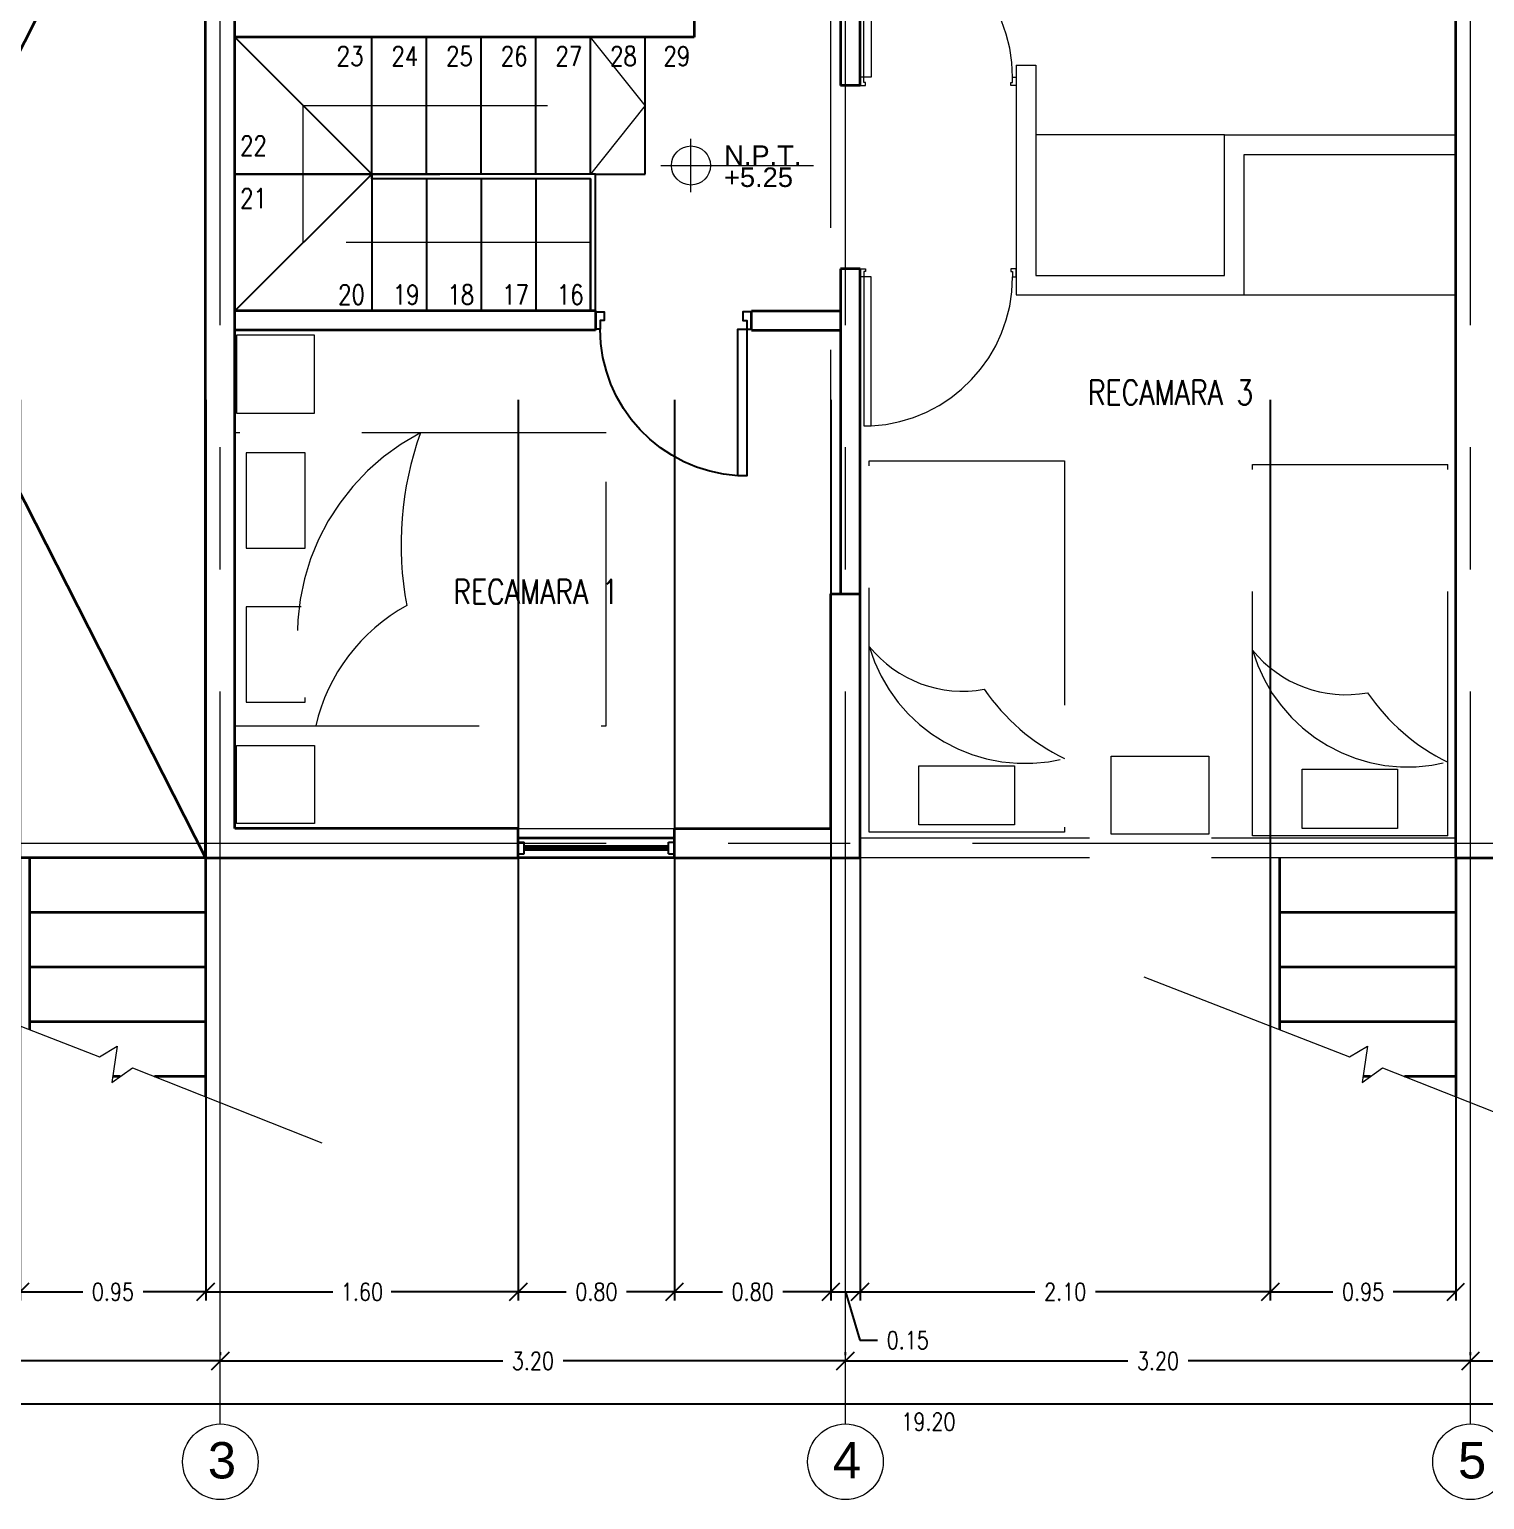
# Model space of a CAD drawing. Header units: metres. Extents: x -255 to -21, y -382 to -241.
# Drawn here: x -38.05 to -30.6, y -338.26 to -330.74 of the extents above; entities that cross this region are included whole.
import ezdxf
from ezdxf.enums import TextEntityAlignment as Align

# ---------------------------------------------------------------- set-up
doc = ezdxf.new("R2010")
doc.units = ezdxf.units.M
doc.header["$LTSCALE"] = 5
doc.header["$MEASUREMENT"] = 0
doc.linetypes.add('CENTER2', pattern=[1.125, 0.75, -0.125, 0.125, -0.125])
doc.linetypes.add('HIDDEN', pattern=[0.375, 0.25, -0.125])
doc.layers.get('0').update_dxf_attribs({"color": 30})
for name, color, linetype, lineweight in [('A-ANNO-DIMS', 3, 'Continuous', 18), ('A-ANNO-SYMB', 3, 'Continuous', 18), ('A-ANNO-TEXT', 3, 'Continuous', 18), ('A-DOOR-FULL', 4, 'Continuous', 25), ('A-FLOR-LEVL', 7, 'Continuous', 35), ('A-FLOR-OVHD', 3, 'HIDDEN', 18), ('A-FLOR-STRS', 4, 'Continuous', 25), ('A-FURN', 8, 'Continuous', 18), ('A-GLAZ-FULL', 4, 'Continuous', 25), ('A-WALL-FULL-EXTR', 7, 'Continuous', 35), ('A-WALL-FULL-INTR', 7, 'Continuous', 35)]:
    doc.layers.add(name, color=color, linetype=linetype, lineweight=lineweight)
doc.styles.add('E-ARIAL', font='arial.ttf')
doc.styles.add('E-ROMANS', font='romans.shx', dxfattribs={"width": 0.8})
doc.styles.get("Standard").update_dxf_attribs({"font": 'arial.ttf'})
doc.dimstyles.new('E-0050_TICK_18', dxfattribs={"dimscale": 0.001, "dimtxt": 90, "dimasz": 90, "dimexe": 45, "dimexo": 30, "dimgap": 45, "dimtad": 0, "dimzin": 0, "dimdsep": 46, "dimtxsty": 'E-ROMANS', "dimblk": 'OBLIQUE', "dimcen": 45, "dimclrd": 256, "dimclre": 256, "dimclrt": 256, "dimadec": 0, "dimazin": 0, "dimtfac": 1, "dimtmove": 1, "dimatfit": 3, "dimldrblk": 'OPEN90', "dimfxl": 1, "dimtfill": 1, "dimtolj": 1, "dimtzin": 0, "dimarcsym": 0})

# ---------------------------------------------------------------- blocks, each defined once
blk = doc.blocks.new('_Oblique')
at = {"color": 0, "linetype": 'ByBlock', "lineweight": -2}
blk.add_line((-0.5, -0.5), (0.5, 0.5), dxfattribs=at)
blk = doc.blocks.new('*D317')
at = {"layer": 'A-ANNO-DIMS', "lineweight": -2, "transparency": 16777216}
for p, q in [((-40.2679, -336.8433), (-40.2679, -337.5997)), ((-37.0679, -337.5247), (-37.0679, -337.5097)), ((-40.2679, -337.5547), (-38.8226, -337.5547)), ((-37.0679, -337.5547), (-38.5132, -337.5547))]:
    blk.add_line(p, q, dxfattribs=at)
at = {"layer": 'A-ANNO-DIMS', "lineweight": -2, "transparency": 16777216, "xscale": 0.09, "yscale": 0.09, "zscale": 0.09, "rotation": 180}
blk.add_blockref('_Oblique', (-40.2679, -337.5547), dxfattribs=at)
at = {"layer": 'A-ANNO-DIMS', "lineweight": -2, "transparency": 16777216, "xscale": 0.09, "yscale": 0.09, "zscale": 0.09}
blk.add_blockref('_Oblique', (-37.0679, -337.5547), dxfattribs=at)
at = {"layer": 'A-ANNO-DIMS', "transparency": 16777216, "insert": (-38.6679, -337.5547), "char_height": 0.09, "attachment_point": 5, "style": 'E-ROMANS', "bg_fill": 3, "box_fill_scale": 1.25, "bg_fill_color": 256, "bg_fill_true_color": 13158600, "bg_fill_transparency": 0}
blk.add_mtext('\\A1;3.20', dxfattribs=at)
blk = doc.blocks.new('_Open90')
at = {"color": 0, "linetype": 'ByBlock', "lineweight": -2}
for p, q in [((0, 0), (-1, 0)), ((-0.5, 0.5), (0, 0)), ((0, 0), (-0.5, -0.5))]:
    blk.add_line(p, q, dxfattribs=at)
blk = doc.blocks.new('*D318')
at = {"layer": 'A-ANNO-DIMS', "lineweight": -2, "transparency": 16777216}
for p, q in [((-37.0679, -337.5247), (-37.0679, -337.5097)), ((-33.8679, -337.5247), (-33.8679, -337.5097)), ((-37.0679, -337.5547), (-35.6226, -337.5547)), ((-33.8679, -337.5547), (-35.3132, -337.5547))]:
    blk.add_line(p, q, dxfattribs=at)
at = {"layer": 'A-ANNO-DIMS', "lineweight": -2, "transparency": 16777216, "xscale": 0.09, "yscale": 0.09, "zscale": 0.09, "rotation": 180}
blk.add_blockref('_Oblique', (-37.0679, -337.5547), dxfattribs=at)
at = {"layer": 'A-ANNO-DIMS', "lineweight": -2, "transparency": 16777216, "xscale": 0.09, "yscale": 0.09, "zscale": 0.09}
blk.add_blockref('_Oblique', (-33.8679, -337.5547), dxfattribs=at)
at = {"layer": 'A-ANNO-DIMS', "transparency": 16777216, "insert": (-35.4679, -337.5547), "char_height": 0.09, "attachment_point": 5, "style": 'E-ROMANS', "bg_fill": 3, "box_fill_scale": 1.25, "bg_fill_color": 256, "bg_fill_true_color": 13158600, "bg_fill_transparency": 0}
blk.add_mtext('\\A1;3.20', dxfattribs=at)
blk = doc.blocks.new('*D319')
at = {"layer": 'A-ANNO-DIMS', "lineweight": -2, "transparency": 16777216}
for p, q in [((-33.8679, -337.5247), (-33.8679, -337.5097)), ((-30.6679, -337.5247), (-30.6679, -337.5097)), ((-33.8679, -337.5547), (-32.4226, -337.5547)), ((-30.6679, -337.5547), (-32.1132, -337.5547))]:
    blk.add_line(p, q, dxfattribs=at)
at = {"layer": 'A-ANNO-DIMS', "lineweight": -2, "transparency": 16777216, "xscale": 0.09, "yscale": 0.09, "zscale": 0.09, "rotation": 180}
blk.add_blockref('_Oblique', (-33.8679, -337.5547), dxfattribs=at)
at = {"layer": 'A-ANNO-DIMS', "lineweight": -2, "transparency": 16777216, "xscale": 0.09, "yscale": 0.09, "zscale": 0.09}
blk.add_blockref('_Oblique', (-30.6679, -337.5547), dxfattribs=at)
at = {"layer": 'A-ANNO-DIMS', "transparency": 16777216, "insert": (-32.2679, -337.5547), "char_height": 0.09, "attachment_point": 5, "style": 'E-ROMANS', "bg_fill": 3, "box_fill_scale": 1.25, "bg_fill_color": 256, "bg_fill_true_color": 13158600, "bg_fill_transparency": 0}
blk.add_mtext('\\A1;3.20', dxfattribs=at)
blk = doc.blocks.new('*D320')
at = {"layer": 'A-ANNO-DIMS', "lineweight": -2, "transparency": 16777216}
for p, q in [((-30.6679, -337.5247), (-30.6679, -337.5097)), ((-27.4679, -337.5247), (-27.4679, -337.5097)), ((-30.6679, -337.5547), (-29.2226, -337.5547)), ((-27.4679, -337.5547), (-28.9132, -337.5547))]:
    blk.add_line(p, q, dxfattribs=at)
at = {"layer": 'A-ANNO-DIMS', "lineweight": -2, "transparency": 16777216, "xscale": 0.09, "yscale": 0.09, "zscale": 0.09, "rotation": 180}
blk.add_blockref('_Oblique', (-30.6679, -337.5547), dxfattribs=at)
at = {"layer": 'A-ANNO-DIMS', "lineweight": -2, "transparency": 16777216, "xscale": 0.09, "yscale": 0.09, "zscale": 0.09}
blk.add_blockref('_Oblique', (-27.4679, -337.5547), dxfattribs=at)
at = {"layer": 'A-ANNO-DIMS', "transparency": 16777216, "insert": (-29.0679, -337.5547), "char_height": 0.09, "attachment_point": 5, "style": 'E-ROMANS', "bg_fill": 3, "box_fill_scale": 1.25, "bg_fill_color": 256, "bg_fill_true_color": 13158600, "bg_fill_transparency": 0}
blk.add_mtext('\\A1;3.20', dxfattribs=at)
blk = doc.blocks.new('*D322')
at = {"layer": 'A-ANNO-DIMS', "lineweight": -2, "transparency": 16777216}
for p, q in [((-43.4679, -336.8433), (-43.4679, -337.8198)), ((-24.2679, -336.8433), (-24.2679, -337.8198)), ((-43.4679, -337.7748), (-24.2679, -337.7748))]:
    blk.add_line(p, q, dxfattribs=at)
at = {"layer": 'A-ANNO-DIMS', "lineweight": -2, "transparency": 16777216, "xscale": 0.09, "yscale": 0.09, "zscale": 0.09, "rotation": 180}
blk.add_blockref('_Oblique', (-43.4679, -337.7748), dxfattribs=at)
at = {"layer": 'A-ANNO-DIMS', "lineweight": -2, "transparency": 16777216, "xscale": 0.09, "yscale": 0.09, "zscale": 0.09}
blk.add_blockref('_Oblique', (-24.2679, -337.7748), dxfattribs=at)
at = {"layer": 'A-ANNO-DIMS', "transparency": 16777216, "insert": (-33.4432, -337.8662), "char_height": 0.09, "attachment_point": 5, "style": 'E-ROMANS', "bg_fill": 3, "box_fill_scale": 1.25, "bg_fill_color": 256, "bg_fill_true_color": 13158600, "bg_fill_transparency": 0}
blk.add_mtext('\\A1;19.20', dxfattribs=at)
blk = doc.blocks.new('*D328')
at = {"layer": 'A-ANNO-DIMS', "lineweight": -2, "transparency": 16777216}
for p, q in [((-38.0929, -332.6347), (-38.0929, -337.2463)), ((-37.1429, -332.6347), (-37.1429, -337.2463)), ((-38.0929, -337.2013), (-37.7726, -337.2013)), ((-37.1429, -337.2013), (-37.4632, -337.2013))]:
    blk.add_line(p, q, dxfattribs=at)
at = {"layer": 'A-ANNO-DIMS', "lineweight": -2, "transparency": 16777216, "xscale": 0.09, "yscale": 0.09, "zscale": 0.09, "rotation": 180}
blk.add_blockref('_Oblique', (-38.0929, -337.2013), dxfattribs=at)
at = {"layer": 'A-ANNO-DIMS', "lineweight": -2, "transparency": 16777216, "xscale": 0.09, "yscale": 0.09, "zscale": 0.09}
blk.add_blockref('_Oblique', (-37.1429, -337.2013), dxfattribs=at)
at = {"layer": 'A-ANNO-DIMS', "transparency": 16777216, "insert": (-37.6179, -337.2013), "char_height": 0.09, "attachment_point": 5, "style": 'E-ROMANS', "bg_fill": 3, "box_fill_scale": 1.25, "bg_fill_color": 256, "bg_fill_true_color": 13158600, "bg_fill_transparency": 0}
blk.add_mtext('\\A1;0.95', dxfattribs=at)
blk = doc.blocks.new('*D329')
at = {"layer": 'A-ANNO-DIMS', "lineweight": -2, "transparency": 16777216}
for p, q in [((-37.1429, -332.6347), (-37.1429, -337.2463)), ((-35.5429, -332.6347), (-35.5429, -337.2463)), ((-37.1429, -337.2013), (-36.4925, -337.2013)), ((-35.5429, -337.2013), (-36.1934, -337.2013))]:
    blk.add_line(p, q, dxfattribs=at)
at = {"layer": 'A-ANNO-DIMS', "lineweight": -2, "transparency": 16777216, "xscale": 0.09, "yscale": 0.09, "zscale": 0.09, "rotation": 180}
blk.add_blockref('_Oblique', (-37.1429, -337.2013), dxfattribs=at)
at = {"layer": 'A-ANNO-DIMS', "lineweight": -2, "transparency": 16777216, "xscale": 0.09, "yscale": 0.09, "zscale": 0.09}
blk.add_blockref('_Oblique', (-35.5429, -337.2013), dxfattribs=at)
at = {"layer": 'A-ANNO-DIMS', "transparency": 16777216, "insert": (-36.3429, -337.2013), "char_height": 0.09, "attachment_point": 5, "style": 'E-ROMANS', "bg_fill": 3, "box_fill_scale": 1.25, "bg_fill_color": 256, "bg_fill_true_color": 13158600, "bg_fill_transparency": 0}
blk.add_mtext('\\A1;1.60', dxfattribs=at)
blk = doc.blocks.new('*D330')
at = {"layer": 'A-ANNO-DIMS', "lineweight": -2, "transparency": 16777216}
for p, q in [((-35.5429, -332.6347), (-35.5429, -337.2463)), ((-34.7429, -332.6347), (-34.7429, -337.2463)), ((-35.5429, -337.2013), (-35.2976, -337.2013)), ((-34.7429, -337.2013), (-34.9882, -337.2013))]:
    blk.add_line(p, q, dxfattribs=at)
at = {"layer": 'A-ANNO-DIMS', "lineweight": -2, "transparency": 16777216, "xscale": 0.09, "yscale": 0.09, "zscale": 0.09, "rotation": 180}
blk.add_blockref('_Oblique', (-35.5429, -337.2013), dxfattribs=at)
at = {"layer": 'A-ANNO-DIMS', "lineweight": -2, "transparency": 16777216, "xscale": 0.09, "yscale": 0.09, "zscale": 0.09}
blk.add_blockref('_Oblique', (-34.7429, -337.2013), dxfattribs=at)
at = {"layer": 'A-ANNO-DIMS', "transparency": 16777216, "insert": (-35.1429, -337.2013), "char_height": 0.09, "attachment_point": 5, "style": 'E-ROMANS', "bg_fill": 3, "box_fill_scale": 1.25, "bg_fill_color": 256, "bg_fill_true_color": 13158600, "bg_fill_transparency": 0}
blk.add_mtext('\\A1;0.80', dxfattribs=at)
blk = doc.blocks.new('*D331')
at = {"layer": 'A-ANNO-DIMS', "lineweight": -2, "transparency": 16777216}
for p, q in [((-34.7429, -332.6347), (-34.7429, -337.2463)), ((-33.9429, -332.6347), (-33.9429, -337.2463)), ((-34.7429, -337.2013), (-34.4976, -337.2013)), ((-33.9429, -337.2013), (-34.1882, -337.2013))]:
    blk.add_line(p, q, dxfattribs=at)
at = {"layer": 'A-ANNO-DIMS', "lineweight": -2, "transparency": 16777216, "xscale": 0.09, "yscale": 0.09, "zscale": 0.09, "rotation": 180}
blk.add_blockref('_Oblique', (-34.7429, -337.2013), dxfattribs=at)
at = {"layer": 'A-ANNO-DIMS', "lineweight": -2, "transparency": 16777216, "xscale": 0.09, "yscale": 0.09, "zscale": 0.09}
blk.add_blockref('_Oblique', (-33.9429, -337.2013), dxfattribs=at)
at = {"layer": 'A-ANNO-DIMS', "transparency": 16777216, "insert": (-34.3429, -337.2013), "char_height": 0.09, "attachment_point": 5, "style": 'E-ROMANS', "bg_fill": 3, "box_fill_scale": 1.25, "bg_fill_color": 256, "bg_fill_true_color": 13158600, "bg_fill_transparency": 0}
blk.add_mtext('\\A1;0.80', dxfattribs=at)
blk = doc.blocks.new('*D332')
at = {"layer": 'A-ANNO-DIMS', "lineweight": -2, "transparency": 16777216}
for p, q in [((-33.9429, -332.6347), (-33.9429, -337.2463)), ((-33.7929, -332.6347), (-33.7929, -337.2463)), ((-33.9429, -337.2013), (-33.7929, -337.2013)), ((-33.8679, -337.2013), (-33.7937, -337.4488)), ((-33.7937, -337.4488), (-33.7037, -337.4488))]:
    blk.add_line(p, q, dxfattribs=at)
at = {"layer": 'A-ANNO-DIMS', "lineweight": -2, "transparency": 16777216, "xscale": 0.09, "yscale": 0.09, "zscale": 0.09, "rotation": 180}
blk.add_blockref('_Oblique', (-33.9429, -337.2013), dxfattribs=at)
at = {"layer": 'A-ANNO-DIMS', "lineweight": -2, "transparency": 16777216, "xscale": 0.09, "yscale": 0.09, "zscale": 0.09}
blk.add_blockref('_Oblique', (-33.7929, -337.2013), dxfattribs=at)
at = {"layer": 'A-ANNO-DIMS', "transparency": 16777216, "insert": (-33.549, -337.4488), "char_height": 0.09, "attachment_point": 5, "style": 'E-ROMANS', "bg_fill": 3, "box_fill_scale": 1.25, "bg_fill_color": 256, "bg_fill_true_color": 13158600, "bg_fill_transparency": 0}
blk.add_mtext('\\A1;0.15', dxfattribs=at)
blk = doc.blocks.new('*D333')
at = {"layer": 'A-ANNO-DIMS', "lineweight": -2, "transparency": 16777216}
for p, q in [((-33.7929, -332.6347), (-33.7929, -337.2463)), ((-31.6929, -332.6347), (-31.6929, -337.2463)), ((-33.7929, -337.2013), (-32.8976, -337.2013)), ((-31.6929, -337.2013), (-32.5882, -337.2013))]:
    blk.add_line(p, q, dxfattribs=at)
at = {"layer": 'A-ANNO-DIMS', "lineweight": -2, "transparency": 16777216, "xscale": 0.09, "yscale": 0.09, "zscale": 0.09, "rotation": 180}
blk.add_blockref('_Oblique', (-33.7929, -337.2013), dxfattribs=at)
at = {"layer": 'A-ANNO-DIMS', "lineweight": -2, "transparency": 16777216, "xscale": 0.09, "yscale": 0.09, "zscale": 0.09}
blk.add_blockref('_Oblique', (-31.6929, -337.2013), dxfattribs=at)
at = {"layer": 'A-ANNO-DIMS', "transparency": 16777216, "insert": (-32.7429, -337.2013), "char_height": 0.09, "attachment_point": 5, "style": 'E-ROMANS', "bg_fill": 3, "box_fill_scale": 1.25, "bg_fill_color": 256, "bg_fill_true_color": 13158600, "bg_fill_transparency": 0}
blk.add_mtext('\\A1;2.10', dxfattribs=at)
blk = doc.blocks.new('*D334')
at = {"layer": 'A-ANNO-DIMS', "lineweight": -2, "transparency": 16777216}
for p, q in [((-31.6929, -332.6347), (-31.6929, -337.2463)), ((-30.7429, -332.6347), (-30.7429, -337.2463)), ((-31.6929, -337.2013), (-31.3726, -337.2013)), ((-30.7429, -337.2013), (-31.0632, -337.2013))]:
    blk.add_line(p, q, dxfattribs=at)
at = {"layer": 'A-ANNO-DIMS', "lineweight": -2, "transparency": 16777216, "xscale": 0.09, "yscale": 0.09, "zscale": 0.09, "rotation": 180}
blk.add_blockref('_Oblique', (-31.6929, -337.2013), dxfattribs=at)
at = {"layer": 'A-ANNO-DIMS', "lineweight": -2, "transparency": 16777216, "xscale": 0.09, "yscale": 0.09, "zscale": 0.09}
blk.add_blockref('_Oblique', (-30.7429, -337.2013), dxfattribs=at)
at = {"layer": 'A-ANNO-DIMS', "transparency": 16777216, "insert": (-31.2179, -337.2013), "char_height": 0.09, "attachment_point": 5, "style": 'E-ROMANS', "bg_fill": 3, "box_fill_scale": 1.25, "bg_fill_color": 256, "bg_fill_true_color": 13158600, "bg_fill_transparency": 0}
blk.add_mtext('\\A1;0.95', dxfattribs=at)
blk = doc.blocks.new('TAG-LEVEL-PL')
for p, q in [((0, -0.1359), (0, 0.1359)), ((-0.1545, 0), (0.6266, 0))]:
    blk.add_line(p, q)
blk.add_circle((0, 0), 0.1)
at = {"style": 'E-ARIAL'}
blk.add_attdef('REF', text='', height=0.1, dxfattribs=at).set_placement((0.1697, -0.0271), align=Align.BOTTOM_LEFT)
blk.add_attdef('NIVEL', text='', height=0.1, dxfattribs=at).set_placement((0.1688, -0.01), align=Align.TOP_LEFT)
blk = doc.blocks.new('DOOR-75')
for points in [[(-0.07, 0.84), (-0.07, 0.09), (-0.025, 0.09), (-0.025, 0.84), (-0.07, 0.84)], [(-0.775, 0.09), (-0.8, 0.09), (-0.8, 0), (-0.755, 0), (-0.755, 0.045), (-0.775, 0.045), (-0.775, 0.09)], [(-0.025, 0.09), (0, 0.09), (0, 0), (-0.045, 0), (-0.045, 0.045), (-0.025, 0.045), (-0.025, 0.09)]]:
    blk.add_lwpolyline(points)
at = {"linetype": 'HIDDEN'}
blk.add_arc((-0.0225, 0.089), 0.7525, 93.61808, 179.92486, dxfattribs=at)

msp = doc.modelspace()

# ---------------------------------------------------------------- linework, layer by layer
at = {"layer": 'A-ANNO-SYMB', "linetype": 'CENTER2'}
for p, q in [((-37.0683, -337.8776), (-37.0683, -327.2642)), ((-33.8683, -337.8776), (-33.8683, -327.2642)), ((-30.6683, -337.8776), (-30.6683, -327.2642)), ((-44.4683, -334.9037), (-23.2683, -334.9037))]:
    msp.add_line(p, q, dxfattribs=at)
for centre in [(-37.0679, -338.0712), (-33.8679, -338.0712), (-30.6679, -338.0712)]:
    msp.add_circle(centre, 0.1935, dxfattribs=at)
at = {"layer": 'A-FLOR-LEVL', "color": 8}
msp.add_line((-37.1433, -334.9787), (-40.1933, -334.9787), dxfattribs=at)
at = {"layer": 'A-FLOR-LEVL'}
for p, q in [((-38.0433, -335.86), (-38.0433, -334.9787)), ((-37.1433, -334.9787), (-37.1433, -336.2025)), ((-31.6433, -335.86), (-31.6433, -334.9787)), ((-30.7433, -334.9787), (-30.7433, -336.2025)), ((-37.1433, -335.2587), (-38.0433, -335.2587)), ((-30.7433, -335.2587), (-31.6433, -335.2587)), ((-37.1433, -335.5387), (-38.0433, -335.5387)), ((-30.7433, -335.5387), (-31.6433, -335.5387)), ((-37.1433, -335.8187), (-38.0433, -335.8187)), ((-30.7433, -335.8187), (-31.6433, -335.8187)), ((-37.5801, -336.0987), (-37.6187, -336.0987)), ((-37.1433, -336.0987), (-37.4059, -336.0987)), ((-31.1801, -336.0987), (-31.2187, -336.0987)), ((-30.7433, -336.0987), (-31.0059, -336.0987))]:
    msp.add_line(p, q, dxfattribs=at)
for points in [[(-40.1933, -334.9787), (-37.1433, -328.9787)], [(-40.1933, -328.9787), (-37.1433, -334.9787)]]:
    msp.add_lwpolyline(points, dxfattribs=at)
at = {"layer": 'A-FLOR-OVHD'}
for p, q in [((-34.8933, -331.1287), (-35.1733, -330.7787)), ((-32.9933, -330.9209), (-32.9933, -332.0976)), ((-32.8933, -330.9209), (-32.8933, -331.9976)), ((-33.7933, -331.0252), (-33.7933, -330.9827)), ((-33.7744, -330.9827), (-33.7933, -330.9827)), ((-33.7744, -331.011), (-33.7744, -330.9827)), ((-33.0122, -330.9827), (-32.9933, -330.9827)), ((-33.0122, -331.011), (-33.0122, -330.9827)), ((-32.9933, -330.9827), (-32.9933, -331.0252)), ((-33.7933, -331.0252), (-33.7649, -331.0252)), ((-33.7649, -331.011), (-33.7744, -331.011)), ((-33.7649, -331.0252), (-33.7649, -331.011)), ((-33.0216, -331.011), (-33.0122, -331.011)), ((-33.0216, -331.0252), (-33.0216, -331.011)), ((-32.9933, -331.0252), (-33.0216, -331.0252)), ((-36.6433, -331.8287), (-36.6433, -331.1287)), ((-36.6433, -331.1287), (-34.8933, -331.1287)), ((-34.8933, -331.1287), (-35.1733, -331.4787)), ((-31.9265, -331.2787), (-32.8933, -331.2787)), ((-35.1733, -331.8287), (-36.6433, -331.8287)), ((-33.7933, -331.9633), (-33.7933, -332.0058)), ((-33.7933, -331.9633), (-33.7649, -331.9633)), ((-33.7744, -331.9775), (-33.7744, -332.0058)), ((-33.7649, -331.9775), (-33.7744, -331.9775)), ((-33.7649, -331.9633), (-33.7649, -331.9775)), ((-33.0216, -331.9633), (-33.0216, -331.9775)), ((-32.9933, -331.9633), (-33.0216, -331.9633)), ((-33.0216, -331.9775), (-33.0122, -331.9775)), ((-33.0122, -331.9775), (-33.0122, -332.0058)), ((-32.9933, -332.0058), (-32.9933, -331.9633)), ((-33.7744, -332.0058), (-33.7933, -332.0058)), ((-33.0122, -332.0058), (-32.9933, -332.0058)), ((-32.8933, -331.9976), (-31.9265, -331.9976)), ((-32.9933, -332.0976), (-31.8265, -332.0976)), ((-31.8265, -332.0976), (-30.7433, -332.0976)), ((-33.7457, -332.9477), (-32.7457, -332.9477)), ((-33.7457, -334.8477), (-33.7457, -332.9477)), ((-32.7457, -332.9477), (-32.7457, -334.8477)), ((-31.7838, -334.866), (-31.7838, -332.966)), ((-31.7838, -332.966), (-30.7838, -332.966)), ((-30.7433, -334.8787), (-33.7933, -334.8787)), ((-32.7457, -334.8477), (-33.7457, -334.8477)), ((-30.7838, -334.866), (-31.7838, -334.866)), ((-30.7433, -334.9787), (-33.7933, -334.9787)), ((-38.7408, -335.5885), (-37.687, -335.9988)), ((-32.3408, -335.5885), (-31.287, -335.9988)), ((-37.687, -335.9988), (-37.5961, -335.9442)), ((-37.5961, -335.9442), (-37.6232, -336.1299)), ((-31.287, -335.9988), (-31.1961, -335.9442)), ((-31.1961, -335.9442), (-31.2232, -336.1299)), ((-37.6232, -336.1299), (-37.5186, -336.0542)), ((-37.5186, -336.0542), (-36.5477, -336.4378)), ((-31.2232, -336.1299), (-31.1186, -336.0542)), ((-31.1186, -336.0542), (-30.1477, -336.4378))]:
    msp.add_line(p, q, dxfattribs=at)
for points in [[(-33.7744, -330.9827), (-33.7744, -330.2204), (-33.7366, -330.2204), (-33.7366, -330.9827)], [(-33.7744, -332.0058), (-33.7744, -332.7681), (-33.7366, -332.7681), (-33.7366, -332.0058)], [(-32.5067, -334.4584), (-32.0067, -334.4584), (-32.0067, -334.8584), (-32.5067, -334.8584)], [(-33.0031, -334.5081), (-33.0031, -334.8104), (-33.4915, -334.8104), (-33.4915, -334.5081)], [(-31.0412, -334.5263), (-31.0412, -334.8286), (-31.5296, -334.8286), (-31.5296, -334.5263)]]:
    msp.add_lwpolyline(points, close=True, dxfattribs=at)
for points in [[(-32.9933, -330.9209), (-32.8933, -330.9209)], [(-31.9265, -331.9976), (-31.9265, -331.2787)], [(-31.9265, -331.2787), (-30.7433, -331.2787)], [(-31.8265, -332.0976), (-31.8265, -331.3787)], [(-31.8265, -331.3787), (-30.7433, -331.3787)]]:
    msp.add_lwpolyline(points, dxfattribs=at)
for centre, radius, start, end in [((-33.7761, -330.9833), 0.7639, 0.05099, 87.03818), ((-33.7761, -332.0052), 0.7639, 272.96182, 359.94901), ((-33.2672, -333.5109), 0.6154, 218.95588, 280.31121), ((-32.9495, -333.667), 0.829, 196.15805, 284.16244), ((-30.9875, -333.6853), 0.829, 196.15805, 284.16244), ((-31.3053, -333.5291), 0.6154, 218.95588, 280.31121), ((-32.2823, -333.5185), 1.0595, 214.34498, 244.00729), ((-30.3203, -333.5368), 1.0595, 214.34498, 244.00729)]:
    msp.add_arc(centre, radius, start, end, dxfattribs=at)
at = {"layer": 'A-FLOR-STRS'}
for p, q in [((-36.2933, -331.4787), (-36.9933, -330.7787)), ((-36.2933, -331.4787), (-36.2933, -330.7787)), ((-36.0133, -331.4787), (-36.0133, -330.7787)), ((-35.7333, -331.4787), (-35.7333, -330.7787)), ((-35.4533, -331.4787), (-35.4533, -330.7787)), ((-35.1733, -331.4787), (-35.1733, -330.7787)), ((-34.8933, -331.4787), (-34.8933, -330.7787)), ((-36.2933, -331.4787), (-36.9933, -331.4787)), ((-36.9933, -331.4787), (-35.9448, -331.4787)), ((-36.2933, -331.4787), (-36.9933, -332.1787)), ((-36.2933, -331.4787), (-36.2933, -332.1787)), ((-36.2933, -331.5037), (-36.2933, -331.4787)), ((-36.0133, -331.5037), (-36.0133, -332.1787)), ((-35.7333, -331.5037), (-35.7333, -332.1787)), ((-35.4533, -331.5037), (-35.4533, -332.1787)), ((-35.1733, -331.5037), (-35.1733, -332.1787)), ((-35.1483, -331.4787), (-34.8933, -331.4787))]:
    msp.add_line(p, q, dxfattribs=at)
for points in [[(-35.1483, -332.1787), (-35.1483, -331.4787), (-36.2933, -331.4787)], [(-35.1733, -332.1787), (-35.1733, -331.5037), (-36.2933, -331.5037)]]:
    msp.add_lwpolyline(points, dxfattribs=at)
at = {"layer": 'A-FURN', "linetype": 'HIDDEN'}
msp.add_line((-36.5858, -332.3037), (-36.9858, -332.3037), dxfattribs=at)
at = {"layer": 'A-WALL-FULL-EXTR'}
msp.add_line((-36.9933, -332.1787), (-36.9933, -330.6787), dxfattribs=at)
at = {"layer": 'A-WALL-FULL-INTR'}
for p, q in [((-33.8933, -330.3287), (-33.8933, -331.0252)), ((-33.7933, -331.0252), (-33.7933, -330.3287)), ((-34.6432, -330.6787), (-34.6432, -330.7787)), ((-34.6432, -330.7787), (-36.9933, -330.7787)), ((-33.7933, -331.0252), (-33.8933, -331.0252)), ((-33.7933, -331.9633), (-33.8933, -331.9633)), ((-33.7933, -333.6287), (-33.7933, -331.9633)), ((-35.1483, -332.1787), (-36.9933, -332.1787)), ((-35.1483, -332.2787), (-36.9933, -332.2787))]:
    msp.add_line(p, q, dxfattribs=at)
for points in [[(-35.1483, -332.1787), (-35.1483, -332.2787)], [(-34.3483, -332.1787), (-33.8933, -332.1787)], [(-34.3483, -332.2787), (-34.3483, -332.1787)], [(-34.3483, -332.2787), (-33.8933, -332.2787)]]:
    msp.add_lwpolyline(points, dxfattribs=at)

# ---------------------------------------------------------------- block references
at = {"layer": 'A-ANNO-SYMB'}
msp.add_blockref('TAG-LEVEL-PL', (-34.6586, -331.4351), dxfattribs=at).add_auto_attribs({'NIVEL': '+5.25', 'REF': 'N.P.T.'})

# ---------------------------------------------------------------- texts
at = {"layer": 'A-ANNO-TEXT', "char_height": 0.1, "attachment_point": 9, "style": 'E-ROMANS'}
for s, insert in [('23', (-36.3356, -330.9252)), ('24', (-36.0556, -330.9252)), ('25', (-35.7756, -330.9252)), ('26', (-35.4956, -330.9252)), ('27', (-35.2156, -330.9252)), ('28', (-34.9356, -330.9252)), ('29', (-34.6622, -330.9252)), ('22', (-36.8302, -331.3839)), ('21', (-36.8301, -331.6531)), ('20', (-36.328, -332.1459)), ('19', (-36.048, -332.1459)), ('18', (-35.768, -332.1459)), ('17', (-35.488, -332.1459)), ('16', (-35.208, -332.1459))]:
    msp.add_mtext(s, dxfattribs=dict(at, insert=insert))
at = {"layer": 'A-ANNO-TEXT', "char_height": 0.186083, "attachment_point": 1}
for s, insert in [('{\\fArial|b0|i0|c0|p34;3}', (-37.1319, -337.9704)), ('{\\fArial|b0|i0|c0|p34;4}', (-33.9319, -337.9704)), ('{\\fArial|b0|i0|c0|p34;5}', (-30.7319, -337.9704))]:
    msp.add_mtext(s, dxfattribs=dict(at, insert=insert))

# ---------------------------------------------------------------- next in the draw order: dimensions: what is measured, and where the dimension line sits
at = {"layer": 'A-ANNO-DIMS'}
dim = msp.add_linear_dim(base=(-37.0679, -337.5547), p1=(-40.2679, -336.8133), p2=(-37.0679, -337.5547), dimstyle='E-0050_TICK_18', dxfattribs=at)
dim.commit()
dim.dimension.update_dxf_attribs({"geometry": '*D317', "text_midpoint": (-38.6679, -337.5547)})

# ---------------------------------------------------------------- next in the draw order: dimensions: what is measured, and where the dimension line sits
dim = msp.add_linear_dim(base=(-33.8679, -337.5547), p1=(-37.0679, -337.5547), p2=(-33.8679, -337.5547), dimstyle='E-0050_TICK_18', dxfattribs=at)
dim.commit()
dim.dimension.update_dxf_attribs({"geometry": '*D318', "text_midpoint": (-35.4679, -337.5547)})

# ---------------------------------------------------------------- next in the draw order: dimensions: what is measured, and where the dimension line sits
dim = msp.add_linear_dim(base=(-30.6679, -337.5547), p1=(-33.8679, -337.5547), p2=(-30.6679, -337.5547), dimstyle='E-0050_TICK_18', dxfattribs=at)
dim.commit()
dim.dimension.update_dxf_attribs({"geometry": '*D319', "text_midpoint": (-32.2679, -337.5547)})

# ---------------------------------------------------------------- next in the draw order: dimensions: what is measured, and where the dimension line sits
dim = msp.add_linear_dim(base=(-27.4679, -337.5547), p1=(-30.6679, -337.5547), p2=(-27.4679, -337.5547), dimstyle='E-0050_TICK_18', dxfattribs=at)
dim.commit()
dim.dimension.update_dxf_attribs({"geometry": '*D320', "text_midpoint": (-29.0679, -337.5547)})

# ---------------------------------------------------------------- next in the draw order: dimensions: what is measured, and where the dimension line sits
dim = msp.add_linear_dim(base=(-24.2679, -337.7748), p1=(-43.4679, -336.8133), p2=(-24.2679, -336.8133), dimstyle='E-0050_TICK_18', dxfattribs=at)
dim.commit()
dim.dimension.update_dxf_attribs({"geometry": '*D322', "text_midpoint": (-33.4432, -337.8662), "dimtype": 160})

# ---------------------------------------------------------------- next in the draw order: dimensions: what is measured, and where the dimension line sits
dim = msp.add_linear_dim(base=(-37.1429, -337.2013), p1=(-38.0929, -332.6047), p2=(-37.1429, -332.6047), dimstyle='E-0050_TICK_18', dxfattribs=at)
dim.commit()
dim.dimension.update_dxf_attribs({"geometry": '*D328', "text_midpoint": (-37.6179, -337.2013)})

# ---------------------------------------------------------------- next in the draw order: dimensions: what is measured, and where the dimension line sits
dim = msp.add_linear_dim(base=(-35.5429, -337.2013), p1=(-37.1429, -332.6047), p2=(-35.5429, -332.6047), dimstyle='E-0050_TICK_18', dxfattribs=at)
dim.commit()
dim.dimension.update_dxf_attribs({"geometry": '*D329', "text_midpoint": (-36.3429, -337.2013)})

# ---------------------------------------------------------------- next in the draw order: linework, layer by layer
at = {"layer": 'A-FURN', "linetype": 'HIDDEN'}
for p, q in [((-36.9858, -332.3037), (-36.9858, -332.7025)), ((-36.5858, -332.7025), (-36.5858, -332.3037)), ((-36.9858, -332.7025), (-36.5858, -332.7025)), ((-36.9933, -332.8037), (-36.9933, -334.3037)), ((-36.9858, -334.8037), (-36.9858, -334.4049)), ((-36.9858, -334.4049), (-36.5858, -334.4049)), ((-36.5858, -334.4049), (-36.5858, -334.8037)), ((-36.5858, -334.8037), (-36.9858, -334.8037))]:
    msp.add_line(p, q, dxfattribs=at)
msp.add_lwpolyline([(-36.6335, -332.9063), (-36.9357, -332.9063), (-36.9357, -333.3947), (-36.6335, -333.3947)], close=True, dxfattribs=at)
msp.add_lwpolyline([(-36.6547, -333.6949), (-36.9357, -333.6949), (-36.9357, -334.1833), (-36.6335, -334.1833), (-36.6335, -334.1585)], dxfattribs=at)
for centre, radius, start, end in [((-35.5034, -333.8424), 1.1706, 117.46532, 203.2116), ((-34.464, -333.374), 1.6791, 160.14553, 190.79235), ((-35.6619, -334.5142), 0.9412, 118.6672, 167.07686)]:
    msp.add_arc(centre, radius, start, end, dxfattribs=at)
at = {"layer": 'A-WALL-FULL-EXTR'}
for p, q in [((-37.1433, -334.9787), (-37.1433, -328.9787)), ((-36.9933, -334.8287), (-36.9933, -332.1787))]:
    msp.add_line(p, q, dxfattribs=at)

# ---------------------------------------------------------------- next in the draw order: dimensions: what is measured, and where the dimension line sits
at = {"layer": 'A-ANNO-DIMS'}
dim = msp.add_linear_dim(base=(-34.7429, -337.2013), p1=(-35.5429, -332.6047), p2=(-34.7429, -332.6047), dimstyle='E-0050_TICK_18', dxfattribs=at)
dim.commit()
dim.dimension.update_dxf_attribs({"geometry": '*D330', "text_midpoint": (-35.1429, -337.2013)})

# ---------------------------------------------------------------- next in the draw order: linework, layer by layer
at = {"layer": 'A-FURN', "linetype": 'HIDDEN'}
for p, q in [((-35.0933, -332.8037), (-36.9933, -332.8037)), ((-35.0933, -334.3037), (-35.0933, -332.8037)), ((-36.9933, -334.3037), (-35.0933, -334.3037))]:
    msp.add_line(p, q, dxfattribs=at)
at = {"layer": 'A-GLAZ-FULL'}
for p, q in [((-35.5433, -334.8987), (-35.5133, -334.8987)), ((-35.5433, -334.9587), (-35.5133, -334.9587))]:
    msp.add_line(p, q, dxfattribs=at)
at = {"layer": 'A-GLAZ-FULL', "ltscale": 0.001}
msp.add_line((-35.5133, -334.9587), (-35.5133, -334.8987), dxfattribs=at)
at = {"layer": 'A-WALL-FULL-EXTR'}
for p, q in [((-35.5433, -334.8287), (-36.9933, -334.8287)), ((-35.5433, -334.9787), (-35.5433, -334.8287)), ((-37.1433, -334.9787), (-35.5433, -334.9787))]:
    msp.add_line(p, q, dxfattribs=at)

# ---------------------------------------------------------------- next in the draw order: texts
at = {"layer": 'A-ANNO-TEXT', "insert": (-35.8754, -333.5537), "char_height": 0.126, "attachment_point": 1, "style": 'E-ROMANS'}
msp.add_mtext('RECAMARA 1', dxfattribs=at)

# ---------------------------------------------------------------- next in the draw order: dimensions: what is measured, and where the dimension line sits
at = {"layer": 'A-ANNO-DIMS'}
dim = msp.add_linear_dim(base=(-33.9429, -337.2013), p1=(-34.7429, -332.6047), p2=(-33.9429, -332.6047), dimstyle='E-0050_TICK_18', dxfattribs=at)
dim.commit()
dim.dimension.update_dxf_attribs({"geometry": '*D331', "text_midpoint": (-34.3429, -337.2013)})

# ---------------------------------------------------------------- next in the draw order: linework, layer by layer
at = {"layer": 'A-FLOR-LEVL'}
for p, q in [((-34.7433, -334.8787), (-35.5433, -334.8787)), ((-34.7433, -334.9787), (-35.5433, -334.9787))]:
    msp.add_line(p, q, dxfattribs=at)
at = {"layer": 'A-FLOR-OVHD'}
msp.add_line((-35.5433, -334.8287), (-34.7433, -334.8287), dxfattribs=at)
at = {"layer": 'A-GLAZ-FULL'}
for p, q in [((-35.5133, -334.9187), (-34.7733, -334.9187)), ((-34.7733, -334.8987), (-34.7433, -334.8987)), ((-35.5133, -334.9287), (-34.7733, -334.9287)), ((-35.5133, -334.9387), (-34.7733, -334.9387)), ((-34.7733, -334.9587), (-34.7433, -334.9587))]:
    msp.add_line(p, q, dxfattribs=at)
at = {"layer": 'A-GLAZ-FULL', "ltscale": 0.001}
msp.add_line((-34.7733, -334.9587), (-34.7733, -334.8987), dxfattribs=at)
at = {"layer": 'A-WALL-FULL-EXTR'}
msp.add_line((-34.7433, -334.9787), (-34.7433, -334.8287), dxfattribs=at)

# ---------------------------------------------------------------- next in the draw order: block references
at = {"layer": 'A-DOOR-FULL', "xscale": -1, "rotation": 180}
msp.add_blockref('DOOR-75', (-34.3483, -332.1837), dxfattribs=at)

# ---------------------------------------------------------------- next in the draw order: dimensions: what is measured, and where the dimension line sits
at = {"layer": 'A-ANNO-DIMS'}
dim = msp.add_linear_dim(base=(-33.7929, -337.2013), p1=(-33.9429, -332.6047), p2=(-33.7929, -332.6047), dimstyle='E-0050_TICK_18', dxfattribs=at)
dim.commit()
dim.dimension.update_dxf_attribs({"geometry": '*D332', "text_midpoint": (-33.6587, -337.4488)})

# ---------------------------------------------------------------- next in the draw order: linework, layer by layer
at = {"layer": 'A-FLOR-OVHD'}
msp.add_line((-33.9433, -333.6287), (-33.9433, -330.3287), dxfattribs=at)
at = {"layer": 'A-WALL-FULL-EXTR'}
for p, q in [((-33.9433, -334.8287), (-33.9433, -333.6287)), ((-34.7433, -334.8287), (-33.9433, -334.8287)), ((-34.7433, -334.9787), (-33.9433, -334.9787))]:
    msp.add_line(p, q, dxfattribs=at)
at = {"layer": 'A-WALL-FULL-INTR'}
msp.add_line((-33.8933, -331.9633), (-33.8933, -333.6287), dxfattribs=at)

# ---------------------------------------------------------------- next in the draw order: dimensions: what is measured, and where the dimension line sits
at = {"layer": 'A-ANNO-DIMS'}
dim = msp.add_linear_dim(base=(-31.6929, -337.2013), p1=(-33.7929, -332.6047), p2=(-31.6929, -332.6047), dimstyle='E-0050_TICK_18', dxfattribs=at)
dim.commit()
dim.dimension.update_dxf_attribs({"geometry": '*D333', "text_midpoint": (-32.7429, -337.2013)})

# ---------------------------------------------------------------- next in the draw order: linework, layer by layer
at = {"layer": 'A-WALL-FULL-EXTR'}
for p, q in [((-33.7933, -334.9787), (-33.7933, -333.6287)), ((-33.9433, -334.9787), (-33.7933, -334.9787))]:
    msp.add_line(p, q, dxfattribs=at)
msp.add_lwpolyline([(-33.9433, -333.6287), (-33.7933, -333.6287)], dxfattribs=at)
at = {"layer": 'A-WALL-FULL-INTR'}
msp.add_line((-33.7933, -333.6287), (-33.7933, -331.9633), dxfattribs=at)

# ---------------------------------------------------------------- next in the draw order: texts
at = {"layer": 'A-ANNO-TEXT', "insert": (-32.6268, -332.534), "char_height": 0.126, "attachment_point": 1, "style": 'E-ROMANS'}
msp.add_mtext('RECAMARA 3', dxfattribs=at)

# ---------------------------------------------------------------- next in the draw order: dimensions: what is measured, and where the dimension line sits
at = {"layer": 'A-ANNO-DIMS'}
dim = msp.add_linear_dim(base=(-30.7429, -337.2013), p1=(-31.6929, -332.6047), p2=(-30.7429, -332.6047), dimstyle='E-0050_TICK_18', dxfattribs=at)
dim.commit()
dim.dimension.update_dxf_attribs({"geometry": '*D334', "text_midpoint": (-31.2179, -337.2013)})

# ---------------------------------------------------------------- next in the draw order: linework, layer by layer
at = {"layer": 'A-FLOR-OVHD'}
msp.add_line((-30.7838, -334.866), (-30.7838, -332.966), dxfattribs=at)
at = {"layer": 'A-WALL-FULL-EXTR'}
for q in [(-30.7433, -328.9787), (-29.1433, -334.9787)]:
    msp.add_line((-30.7433, -334.9787), q, dxfattribs=at)

doc.saveas('drawing.dxf')
